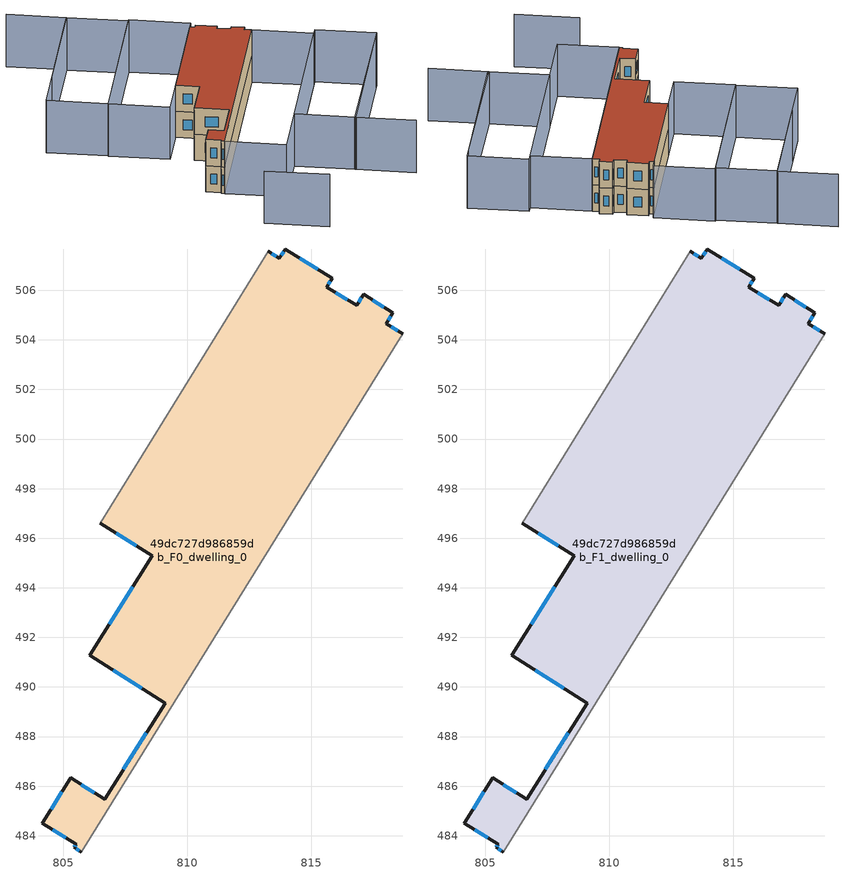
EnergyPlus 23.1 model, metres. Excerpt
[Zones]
49dc727d986859db_F0_dwelling_0
 floor ground (EU_floor_Construction): 817.11,505.83 818.3,505.08 818.03,504.65 818.69,504.25 805.73,483.34 805.44,483.53 805.52,483.65 804.16,484.51 805.3,486.33 806.67,485.47 809.11,489.35 806.06,491.27 808.59,495.29 806.49,496.61 813.28,507.57 813.72,507.28 813.96,507.66 815.84,506.48 815.62,506.13 816.83,505.38 z0
 wall outside (EU_wall_Construction): 818.69,504.25 818.03,504.65 818.3,505.08 817.11,505.83 816.83,505.38 815.62,506.13 815.84,506.48 813.96,507.66 813.72,507.28 813.28,507.57 / 806.49,496.61 808.59,495.29 806.06,491.27 809.11,489.35 806.67,485.47 805.3,486.33 804.16,484.51 805.52,483.65 805.44,483.53 805.73,483.34 z0:3
 wall adiabatic (EU_wall_Construction): 805.73,483.34 818.69,504.25 / 813.28,507.57 806.49,496.61 z0:3
 window (EU_Window_Construction): 817.02,505.69 816.92,505.52 / 817.93,505.32 817.48,505.6 / 818.11,504.79 818.21,504.95 / 818.48,504.37 818.23,504.53 / 805.53,483.47 805.64,483.4 / 805.49,483.61 805.46,483.57 / 804.58,484.24 805.09,483.92 / 804.95,485.76 804.51,485.08 / 806.24,485.74 805.73,486.07 / 808.35,488.14 807.43,486.68 / 807.01,490.68 808.16,489.95 / 807.8,494.04 806.85,492.52 / 807.14,496.2 807.93,495.7 / 813.58,507.37 813.42,507.48 / 813.89,507.54 813.8,507.4 / 815.25,506.85 814.55,507.29 / 815.69,506.24 815.77,506.37 / 816.45,505.62 816,505.9 z0.93:2.07
49dc727d986859db_F1_dwelling_0
 floor to 49dc727d986859db_F0_dwelling_0 (EU_floor_Construction): 817.11,505.83 818.3,505.08 818.03,504.65 818.69,504.25 805.73,483.34 805.44,483.53 805.52,483.65 804.15,484.51 805.3,486.33 806.67,485.47 809.11,489.35 806.06,491.27 808.59,495.29 806.49,496.61 813.28,507.57 813.72,507.28 813.96,507.66 815.84,506.48 815.62,506.13 816.83,505.38 z3
 wall outside (EU_wall_Construction): 818.69,504.25 818.03,504.65 818.3,505.08 817.11,505.83 816.83,505.38 815.62,506.13 815.84,506.48 813.96,507.66 813.72,507.28 813.28,507.57 / 806.49,496.61 808.59,495.29 806.06,491.27 809.11,489.35 806.67,485.47 805.3,486.33 804.16,484.51 805.52,483.65 805.44,483.53 805.73,483.34 z3:6
 wall adiabatic (EU_wall_Construction): 805.73,483.34 818.69,504.25 / 813.28,507.57 806.49,496.61 z3:6
 window (EU_Window_Construction): 817.02,505.69 816.92,505.52 / 817.93,505.32 817.48,505.6 / 818.11,504.79 818.21,504.95 / 818.48,504.37 818.23,504.53 / 805.53,483.47 805.64,483.4 / 805.49,483.61 805.46,483.57 / 804.58,484.24 805.09,483.92 / 804.95,485.76 804.51,485.08 / 806.24,485.74 805.73,486.07 / 808.35,488.14 807.43,486.68 / 807.01,490.68 808.16,489.95 / 807.8,494.04 806.85,492.52 / 807.14,496.2 807.93,495.7 / 813.58,507.37 813.42,507.48 / 813.89,507.54 813.8,507.4 / 815.25,506.85 814.55,507.29 / 815.69,506.24 815.77,506.37 / 816.45,505.62 816,505.9 z3.93:5.07
 roof outside (EU_roof_Construction): 809.11,489.35 806.67,485.47 805.3,486.33 804.16,484.51 805.52,483.65 805.44,483.53 805.73,483.34 818.69,504.25 818.03,504.65 818.3,505.08 817.11,505.83 816.83,505.38 815.62,506.13 815.84,506.48 813.96,507.66 813.72,507.28 813.28,507.57 806.49,496.61 808.59,495.29 806.06,491.27 z6
shading: 806.54,475.7 812.24,472.17 / 825.28,479.13 819.98,482.47 / 819.98,482.47 829.89,498.2 / 797.58,518.09 802.87,514.78 / 802.87,514.78 793.13,499.2 / 829.89,498.22 820.08,482.41 / 820.08,482.41 814.69,485.75 / 814.69,485.75 824.5,501.57 / 824.5,501.57 829.89,498.22 / 805.72,483.32 818.71,504.28 / 818.71,504.28 824.11,500.94 / 824.11,500.94 811.11,479.98 / 811.11,479.98 805.72,483.32 / 798.54,495.85 808.32,511.61 / 808.32,511.61 813.71,508.26 / 813.71,508.26 803.94,492.5 / 803.94,492.5 798.54,495.85 / 808.2,511.41 798.55,495.87 / 798.55,495.87 793.16,499.21 / 793.16,499.21 802.8,514.76 / 802.8,514.76 808.2,511.41 z0:6
[Building]
EU S2 Campaign: North Axis=0; Terrain=City; Solar Distribution=FullExterior
[Site:Location]
Montreal-Trudeau.Intl.AP: Latitude=45.4667; Longitude=-73.75; Time Zone=-5; Elevation=36
[SizingPeriod:WeatherFileDays]
AnnualSizingPeriod: Begin Month=1; Begin Day of Month=1; End Month=12; End Day of Month=31; Day of Week for Start Day=Monday; Use Weather File Daylight Saving Period=No; Use Weather File Rain and Snow Indicators=No
[MATERIAL]
EU_InternalMass_Material: Roughness=MediumRough; Thickness=0.1; Conductivity=1; Density=1800; Specific Heat=900; Thermal Absorptance=0.9; Solar Absorptance=0.7; Visible Absorptance=0.7
[MATERIAL:NOMASS] Roughness=MediumRough; Thermal Absorptance=0.9; Solar Absorptance=0.7; Visible Absorptance=0.7
Name | Thermal Resistance
EU_wall_NoMass; EU_floor_NoMass | 1.36485
EU_roof_NoMass | 2.55992
[WINDOWMATERIAL:SIMPLEGLAZINGSYSTEM]
EU_Window_SimpleGlazing: UFactor=3.92339; Solar Heat Gain Coefficient=0.8; Visible Transmittance=0.8
[CONSTRUCTION]
EU_wall_Construction: EU_wall_NoMass
EU_roof_Construction: EU_roof_NoMass
EU_floor_Construction: EU_floor_NoMass
EU_Window_Construction: EU_Window_SimpleGlazing
EU_InternalMass_Construction: EU_InternalMass_Material
[ZONE] Type=1; Multiplier=1; Ceiling Height=autocalculate; Floor Area=autocalculate; Part of Total Floor Area=Yes
Name | Volume
49dc727d986859db_F0_dwelling_0 | 323.321
49dc727d986859db_F1_dwelling_0 | 323.323
[INTERNALMASS] Construction=EU_InternalMass_Construction; Surface Area=107.774
Name | Zone or ZoneList
49dc727d986859db_F0_dwelling_0_EU_InternalMass | 49dc727d986859db_F0_dwelling_0
49dc727d986859db_F1_dwelling_0_EU_InternalMass | 49dc727d986859db_F1_dwelling_0
[OTHEREQUIPMENT] Fuel Type=Electricity; Design Level Calculation Method=Watts/Area; Power per Zone Floor Area=1; Fraction Latent=0; Fraction Radiant=0; Fraction Lost=0; Carbon Dioxide Generation Rate=0; EndUse Subcategory=EU_Step8_InternalGains
Name | Zone or ZoneList or Space or SpaceList | Schedule
EU_Step8_InternalGain_49dc727d986859db_F0_dwelling_0_f000 | 49dc727d986859db_F0_dwelling_0 | EU_Step8_GainSchedule_49dc727d986859db_F0_dwelling_0_f000
EU_Step8_InternalGain_49dc727d986859db_F1_dwelling_0_f000 | 49dc727d986859db_F1_dwelling_0 | EU_Step8_GainSchedule_49dc727d986859db_F1_dwelling_0_f000
[ZONEVENTILATION:DESIGNFLOWRATE] Schedule=EU_AlwaysOn; Design Flow Rate Calculation Method=AirChanges/Hour; Air Changes per Hour=0.860309; Ventilation Type=Natural; Fan Pressure Rise=0; Fan Total Efficiency=1; Constant Term Coefficient=1; Temperature Term Coefficient=0; Velocity Term Coefficient=0; Velocity Squared Term Coefficient=0; Minimum Indoor Temperature=-100; Maximum Indoor Temperature=100; Delta Temperature=-100; Minimum Outdoor Temperature=-100; Maximum Outdoor Temperature=100; Maximum Wind Speed=40
Name | Zone or ZoneList or Space or SpaceList
EU_ConstantAir_49dc727d986859db_F0_dwelling_0 | 49dc727d986859db_F0_dwelling_0
EU_ConstantAir_49dc727d986859db_F1_dwelling_0 | 49dc727d986859db_F1_dwelling_0
[HVACTEMPLATE:THERMOSTAT] Constant Heating Setpoint=20; Constant Cooling Setpoint=50
EU_HeatOnly_49dc727d986859db_F0_dwelling_0; EU_HeatOnly_49dc727d986859db_F1_dwelling_0
[HVACTEMPLATE:ZONE:IDEALLOADSAIRSYSTEM] System Availability Schedule=EU_AlwaysOn; Maximum Heating Supply Air Temperature=50; Minimum Cooling Supply Air Temperature=13; Maximum Heating Supply Air Humidity Ratio=0.0156; Minimum Cooling Supply Air Humidity Ratio=0.0077; Heating Limit=NoLimit; Cooling Limit=NoLimit; Heating Availability Schedule=EU_AlwaysOn; Cooling Availability Schedule=EU_CoolingOff; Dehumidification Control Type=ConstantSensibleHeatRatio; Cooling Sensible Heat Ratio=0.7; Dehumidification Setpoint=60; Humidification Control Type=None; Humidification Setpoint=30; Outdoor Air Method=None; Outdoor Air Flow Rate per Person=0.00944; Outdoor Air Flow Rate per Zone Floor Area=0; Outdoor Air Flow Rate per Zone=0; Demand Controlled Ventilation Type=None; Outdoor Air Economizer Type=NoEconomizer; Heat Recovery Type=None; Sensible Heat Recovery Effectiveness=0.7; Latent Heat Recovery Effectiveness=0.65
Name | Template Thermostat
49dc727d986859db_F0_dwelling_0 | EU_HeatOnly_49dc727d986859db_F0_dwelling_0
49dc727d986859db_F1_dwelling_0 | EU_HeatOnly_49dc727d986859db_F1_dwelling_0
[SIZING:ZONE] Zone Cooling Design Supply Air Temperature Input Method=SupplyAirTemperature; Zone Cooling Design Supply Air Temperature=13; Zone Heating Design Supply Air Temperature Input Method=SupplyAirTemperature; Zone Heating Design Supply Air Temperature=50; Zone Cooling Design Supply Air Humidity Ratio=0.008; Zone Heating Design Supply Air Humidity Ratio=0.008; Cooling Design Air Flow Method=DesignDay; Cooling Design Air Flow Rate=0; Cooling Minimum Air Flow per Zone Floor Area=0.000762; Cooling Minimum Air Flow=0; Cooling Minimum Air Flow Fraction=0.2; Heating Design Air Flow Method=DesignDay; Heating Design Air Flow Rate=0; Heating Maximum Air Flow per Zone Floor Area=0.002032; Heating Maximum Air Flow=0.141576; Heating Maximum Air Flow Fraction=0.3; Account for Dedicated Outdoor Air System=No; Dedicated Outdoor Air System Control Strategy=NeutralSupplyAir; Dedicated Outdoor Air Low Setpoint Temperature for Design=autosize; Dedicated Outdoor Air High Setpoint Temperature for Design=autosize; Zone Load Sizing Method=Sensible Load Only No Latent Load; Zone Latent Cooling Design Supply Air Humidity Ratio Input Method=HumidityRatioDifference; Zone Cooling Design Supply Air Humidity Ratio Difference=0.005; Zone Latent Heating Design Supply Air Humidity Ratio Input Method=HumidityRatioDifference; Zone Humidification Design Supply Air Humidity Ratio Difference=0.005
49dc727d986859db_F0_dwelling_0; 49dc727d986859db_F1_dwelling_0
[SCHEDULE:CONSTANT]
Name | Hourly Value
EU_AlwaysOn | 1
EU_CoolingOff | 0
[SCHEDULE:FILE] Column Number=1; Rows to Skip at Top=0; Number of Hours of Data=8760; Column Separator=Comma; Interpolate to Timestep=No; Minutes per Item=60; Adjust Schedule for Daylight Savings=Yes
Name | File
EU_Step8_GainSchedule_49dc727d986859db_F0_dwelling_0_f000 | ../../schedules/49dc727d986859db/49dc727d986859db_F0_dwelling_0_f000_gain.csv
EU_Step8_GainSchedule_49dc727d986859db_F1_dwelling_0_f000 | ../../schedules/49dc727d986859db/49dc727d986859db_F1_dwelling_0_f000_gain.csv
